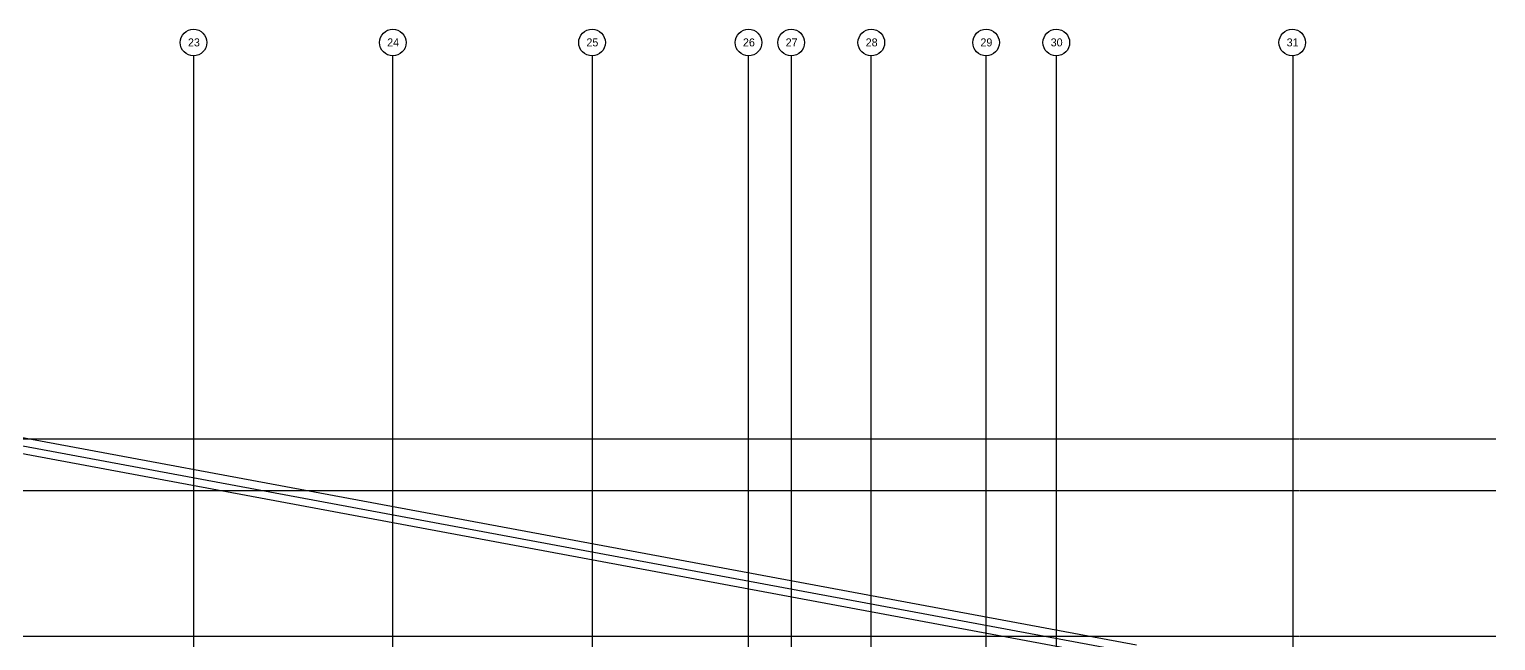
# Model space of a CAD drawing. Header units: inches. Extents: x 1442 to 5389, y 34 to 2400.
# Drawn here: x 3740 to 5389, y 1712 to 2400 of the extents above; entities that cross this region are included whole.
import ezdxf
from ezdxf.enums import TextEntityAlignment as Align

# ---------------------------------------------------------------- set-up
doc = ezdxf.new("R2010")
doc.units = ezdxf.units.IN
doc.header["$MEASUREMENT"] = 0
doc.linetypes.add('CENTER2', pattern=[1.125, 0.75, -0.125, 0.125, -0.125])
for name, color, linetype in [('A-Grid(SmallScale)', 11, 'CENTER2'), ('A-Site-Element', 2, 'Continuous'), ('A-Wall-Full', 7, 'Continuous'), ('S-Grid-Iden', 7, 'Continuous')]:
    doc.layers.add(name, color=color, linetype=linetype)
doc.linetypes.add('FENCELINE2', pattern='A,0.25,-0.1,[132,ltypeshp.shx,S=0.1,R=0,X=-0.1,Y=0],-0.1,1', length=1.45)

# ---------------------------------------------------------------- blocks, each defined once
blk = doc.blocks.new('Column Bubble')
blk.add_circle((-0.004, -0.002), 0.156)
blk.add_attdef('XX', text='', height=0.0938).set_placement((0, 0), align=Align.MIDDLE_CENTER)

msp = doc.modelspace()

# ---------------------------------------------------------------- linework, layer by layer
at = {"layer": 'A-Grid(SmallScale)'}
for p, q in [((3924.5, 2370.3), (3924.5, 491.1)), ((4148.5, 491.1), (4148.5, 2370.3)), ((4372.5, 2370.3), (4372.5, 491.1)), ((4548.5, 491.1), (4548.5, 2370.3)), ((4596.5, 2370.3), (4596.5, 491.1)), ((4686.5, 491.1), (4686.5, 2370.3)), ((4815.5, 491.1), (4815.5, 2370.3)), ((4894.5, 2370.3), (4894.5, 491.1)), ((5160.5, 2370.3), (5160.5, 491.1)), ((1580.5, 1939.6), (5388.5, 1939.6)), ((1580.5, 1881.6), (5388.5, 1881.6)), ((1580.5, 1717.6), (5388.5, 1717.6))]:
    msp.add_line(p, q, dxfattribs=at)
at = {"layer": 'A-Site-Element', "linetype": 'FENCELINE2'}
msp.add_lwpolyline([(1805, 1898.4), (1805, 2055), (2186.4, 1984), (2228.8, 2211.9), (4974, 1700.2)], dxfattribs=at)
at = {"layer": 'A-Wall-Full'}
for p, q in [((4984.5, 1707.4), (2221.6, 2222.4)), ((4981.2, 1689.7), (2236, 2201.4))]:
    msp.add_line(p, q, dxfattribs=at)

# ---------------------------------------------------------------- block references
at = {"layer": 'S-Grid-Iden', "xscale": 96, "yscale": 96, "zscale": 96}
for p, values in [((3924.9, 2385.6), {'XX': '23'}), ((4148.9, 2385.6), {'XX': '24'}), ((4372.9, 2385.6), {'XX': '25'}), ((4548.9, 2385.6), {'XX': '26'}), ((4596.9, 2385.6), {'XX': '27'}), ((4686.9, 2385.6), {'XX': '28'}), ((4815.9, 2385.6), {'XX': '29'}), ((4894.9, 2385.6), {'XX': '30'}), ((5160.2, 2385.6), {'XX': '31'})]:
    msp.add_blockref('Column Bubble', p, dxfattribs=at).add_auto_attribs(values)

doc.saveas('drawing.dxf')
